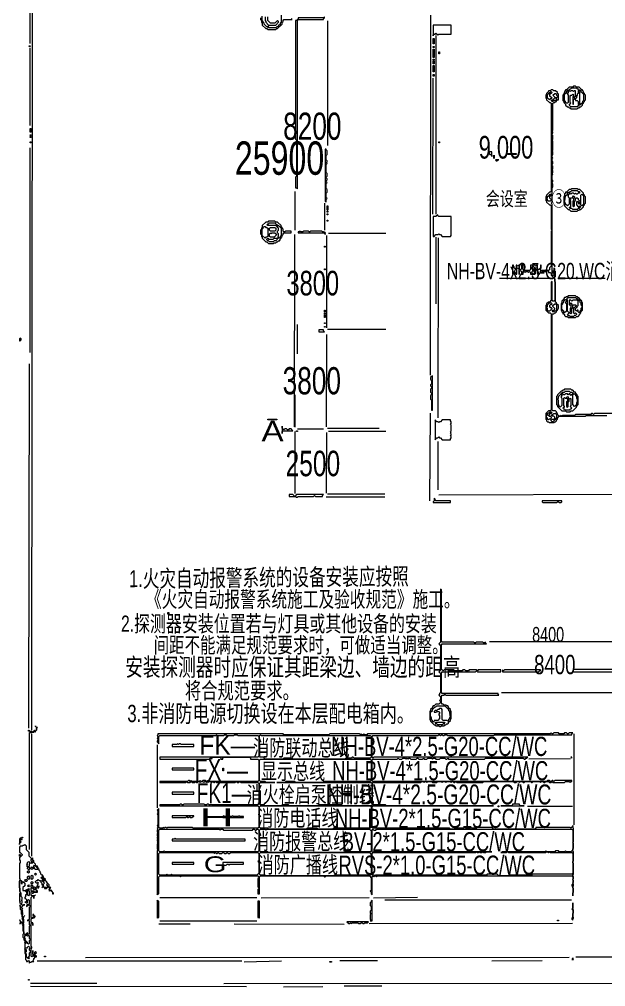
# Model space of a CAD drawing. Extents: x 12 to 2459, y 13 to 1740.
# Drawn here: x 12 to 664, y 19 to 1094 of the extents above; entities that cross this region are included whole.
import ezdxf

# ---------------------------------------------------------------- set-up
doc = ezdxf.new("R2010")
doc.units = 0
for name, color, linetype, lineweight in [('OCR_TEXT', 6, 'Continuous', 0), ('TRACE_CURVE', 6, 'Continuous', 0), ('TRACE_STRAIGHT', 5, 'Continuous', 0), ('TRACE_TEXT_SYMBOL', 6, 'Continuous', 0)]:
    doc.layers.add(name, color=color, linetype=linetype, lineweight=lineweight)
doc.styles.add('wqy-unicode', font='wqy-unicode.lff')

msp = doc.modelspace()

# ---------------------------------------------------------------- linework, layer by layer
at = {"layer": 'TRACE_CURVE', "color": 6}
for points in [[(351, 1097), (350, 1096), (322, 1096), (322, 1095), (320, 1093), (319, 1093), (319, 961), (320, 960), (320, 920), (319, 919), (319, 907), (320, 907), (321, 906), (321, 1093), (322, 1094), (350, 1094), (350, 1095), (351, 1096)], [(599, 1011), (600, 1012), (601, 1011), (601, 1009), (602, 1009), (604, 1007), (603, 1006), (602, 1006), (601, 1005), (599, 1007)], [(600, 1012), (601, 1013), (602, 1013), (603, 1012), (602, 1011), (601, 1011)], [(602, 1013), (603, 1014), (604, 1013), (603, 1012)], [(607, 1012), (608, 1012), (609, 1011), (609, 1010), (610, 1009), (610, 1008), (609, 1007), (608, 1007), (605, 1010)], [(603, 1004), (604, 1005), (605, 1005), (606, 1004), (605, 1003), (604, 1003)], [(607, 1007), (608, 1007), (609, 1006), (609, 1005), (608, 1004), (606, 1004), (605, 1005)], [(599, 897), (600, 898), (601, 897), (601, 896), (603, 894), (603, 893), (602, 892), (600, 892), (599, 893), (599, 894), (598, 895), (599, 896)], [(600, 898), (601, 899), (602, 898), (601, 897)], [(601, 899), (602, 900), (603, 900), (604, 899), (603, 898), (602, 898)], [(582, 819), (583, 820), (585, 818), (583, 816), (582, 817)], [(582, 814), (583, 815), (585, 813), (583, 811), (582, 812)], [(604, 812), (605, 813), (606, 812), (606, 810), (605, 809), (604, 810)], [(601, 779), (603, 779), (604, 778), (603, 777), (602, 777), (601, 776), (601, 775), (602, 774), (603, 774), (604, 773), (601, 770), (600, 770), (599, 771), (599, 773), (598, 774), (599, 775), (599, 777)], [(607, 778), (608, 778), (609, 777), (609, 771), (608, 770), (607, 770), (606, 771), (607, 772), (607, 773), (605, 775), (605, 776)], [(604, 770), (605, 771), (606, 771), (607, 770), (606, 769), (605, 769)], [(599, 656), (600, 657), (601, 657), (602, 656), (600, 654), (599, 655)], [(601, 657), (602, 658), (603, 658), (604, 657), (603, 656), (602, 656)], [(605, 655), (606, 656), (608, 656), (609, 655), (609, 651), (608, 650), (607, 651), (607, 652), (606, 653), (604, 653), (603, 654), (604, 655)], [(598, 654), (599, 655), (601, 653), (602, 653), (603, 652), (603, 651), (602, 650), (601, 650), (600, 649), (599, 650), (599, 651), (598, 652)], [(603, 649), (604, 650), (606, 650), (607, 649), (605, 647), (604, 647), (603, 648)], [(606, 650), (607, 651), (608, 650), (607, 649)], [(475, 330), (476, 331), (485, 331), (489, 327), (489, 326), (490, 325), (490, 323), (491, 322), (490, 321), (491, 320), (491, 319), (490, 318), (490, 317), (489, 316), (489, 315), (488, 314), (487, 315), (483, 315), (482, 316), (482, 327), (481, 328), (479, 328), (478, 327), (477, 327), (476, 326), (474, 326), (473, 325), (473, 324), (475, 324), (476, 325), (478, 325), (479, 324), (479, 323), (478, 322), (478, 321), (479, 320), (479, 317), (477, 315), (473, 315), (473, 314), (472, 313), (471, 314), (471, 315), (470, 316), (470, 318), (469, 319), (469, 324), (471, 326), (471, 327), (474, 330)], [(474, 312), (475, 313), (484, 313), (485, 312), (484, 311), (483, 311), (482, 310), (477, 310), (476, 311), (475, 311)], [(279, 298), (280, 299), (281, 298), (402, 298), (403, 297), (403, 274), (402, 273), (384, 273), (383, 274), (382, 274), (381, 273), (375, 273), (374, 272), (316, 272), (315, 273), (306, 273), (305, 272), (285, 272), (284, 273), (284, 274), (280, 274), (279, 275)], [(279, 219), (280, 220), (402, 220), (403, 219), (403, 196), (402, 195), (361, 195), (360, 194), (344, 194), (343, 195), (332, 195), (331, 194), (289, 194), (288, 195), (280, 195), (279, 196)], [(167, 193), (168, 194), (234, 194), (235, 193), (236, 194), (238, 194), (239, 193), (271, 193), (272, 194), (273, 194), (274, 193), (275, 193), (276, 194), (277, 194), (278, 193), (278, 170), (277, 169), (174, 169), (173, 170), (172, 169), (168, 169), (167, 170)], [(279, 193), (280, 194), (285, 194), (286, 193), (287, 194), (401, 194), (403, 192), (403, 170), (402, 169), (374, 169), (373, 168), (316, 168), (315, 169), (305, 169), (304, 168), (289, 168), (288, 169), (280, 169), (279, 170)], [(167, 167), (168, 168), (228, 168), (229, 167), (230, 168), (231, 167), (232, 167), (233, 168), (234, 167), (237, 167), (238, 168), (239, 168), (240, 167), (242, 167), (243, 168), (244, 167), (246, 167), (247, 168), (277, 168), (278, 167), (278, 159), (277, 158), (278, 157), (278, 145), (276, 143), (182, 143), (181, 144), (180, 143), (177, 143), (176, 144), (175, 143), (168, 143), (167, 144)], [(279, 167), (280, 168), (401, 168), (403, 166), (403, 153), (402, 152), (403, 151), (403, 144), (402, 143), (362, 143), (361, 142), (286, 142), (285, 143), (280, 143), (279, 144)], [(21, 157), (22, 158), (24, 156), (23, 155), (23, 153), (22, 152), (21, 152), (20, 153), (21, 154), (20, 155), (21, 156)], [(21, 151), (22, 152), (24, 150), (23, 149), (22, 149), (21, 150)], [(25, 160), (26, 161), (27, 160), (27, 159), (26, 158), (25, 159)], [(25, 157), (26, 158), (27, 157), (26, 156)], [(25, 151), (26, 152), (27, 151), (27, 150), (26, 149), (25, 150)], [(28, 153), (29, 154), (33, 150), (32, 149), (30, 149), (29, 150), (29, 151), (28, 152)], [(21, 147), (22, 148), (23, 147), (23, 146), (22, 145), (21, 146)], [(21, 141), (22, 142), (23, 141), (23, 139), (22, 138), (21, 139)], [(25, 142), (26, 143), (27, 142), (27, 139), (26, 138), (25, 139)], [(29, 144), (30, 145), (31, 144), (30, 143)], [(36, 140), (37, 141), (38, 140), (37, 139)], [(37, 139), (38, 140), (39, 139), (38, 138)], [(18, 137), (19, 138), (20, 138), (21, 137), (20, 136), (19, 136)], [(21, 131), (22, 132), (23, 131), (22, 130)], [(25, 135), (26, 136), (27, 135), (27, 134), (26, 133), (25, 134)], [(25, 131), (26, 132), (27, 131), (27, 130), (26, 129), (25, 130)], [(28, 129), (29, 130), (30, 129), (30, 128), (29, 127), (28, 128)], [(37, 137), (38, 138), (39, 137), (38, 136)], [(38, 138), (39, 139), (40, 138), (39, 137)], [(39, 136), (40, 137), (41, 137), (42, 136), (42, 135), (43, 134), (43, 133), (42, 132), (44, 130), (43, 129), (40, 129), (39, 130), (39, 131), (38, 132), (40, 134), (39, 135)], [(19, 126), (20, 127), (21, 126), (20, 125)], [(21, 127), (22, 128), (23, 127), (22, 126)], [(21, 125), (22, 126), (23, 125), (23, 121), (22, 120), (21, 121)], [(25, 128), (26, 129), (28, 127), (30, 127), (31, 126), (31, 125), (30, 124), (29, 124), (28, 125), (26, 125), (25, 126)], [(18, 75), (19, 76), (20, 76), (21, 75), (22, 76), (23, 75), (23, 73), (24, 72), (24, 71), (23, 70), (23, 67), (22, 66), (21, 67), (21, 68), (18, 71), (19, 72), (18, 73)], [(19, 77), (20, 78), (21, 77), (20, 76)], [(18, 68), (19, 69), (20, 68), (19, 67)], [(21, 63), (22, 64), (24, 62), (23, 61), (23, 60), (24, 59), (24, 57), (23, 56), (23, 53), (21, 51), (20, 52), (20, 55), (19, 56), (19, 57), (20, 58), (20, 60), (19, 60), (18, 61), (19, 62), (21, 62)], [(28, 53), (29, 54), (30, 53), (29, 52)], [(21, 51), (22, 52), (23, 51), (22, 50)]]:
    msp.add_lwpolyline(points, close=True, dxfattribs=at)
for points in [[(603, 1016), (602, 1015), (600, 1015), (600, 1014), (598, 1012), (598, 1011), (597, 1010), (597, 1007), (598, 1006), (598, 1005), (601, 1002), (602, 1002), (603, 1001), (603, 903), (602, 902), (601, 902), (598, 899), (598, 898), (597, 897), (597, 893), (598, 892), (598, 891), (601, 888), (602, 888), (603, 887), (603, 861), (604, 860), (603, 859), (603, 820), (601, 818), (601, 816), (600, 815), (592, 815), (591, 816), (591, 817), (592, 818), (592, 821), (591, 821), (591, 818), (589, 816), (588, 817), (588, 821), (587, 821), (586, 820), (585, 821), (580, 821), (580, 816), (579, 815), (573, 815), (572, 816), (572, 821), (570, 821), (570, 817), (569, 816), (568, 817), (568, 821), (567, 821), (566, 820), (565, 821), (564, 821), (564, 818), (563, 817), (562, 818), (562, 819)], [(604, 815), (604, 889), (603, 890), (604, 891), (604, 907), (605, 908), (605, 911), (604, 912), (604, 913), (605, 914), (605, 915), (604, 916), (604, 921), (605, 922), (604, 923), (605, 924), (605, 926), (604, 927), (605, 928), (605, 931), (604, 932), (604, 933), (605, 934), (605, 936), (604, 937), (604, 939), (605, 940), (604, 941), (604, 943), (605, 944), (605, 947), (604, 948), (605, 949), (605, 959), (604, 960), (605, 961), (605, 965), (604, 966), (604, 967), (605, 968), (605, 969), (604, 970), (605, 971), (605, 1001), (606, 1002), (607, 1002), (608, 1003), (609, 1003), (609, 1004), (610, 1005), (611, 1005), (611, 1011), (610, 1012), (610, 1013), (608, 1015), (606, 1015), (605, 1016), (603, 1016)], [(562, 819), (561, 820), (561, 821), (560, 821), (560, 811), (561, 811), (561, 813), (562, 814), (563, 813), (563, 812), (564, 811), (565, 811), (565, 817), (566, 818), (567, 817), (567, 811), (568, 811), (568, 814), (569, 815), (570, 814), (570, 811), (572, 811), (572, 813), (573, 814), (574, 813), (575, 814), (577, 814), (578, 813), (579, 814), (580, 813), (580, 811), (585, 811), (586, 812), (586, 814), (585, 815), (585, 817), (586, 818), (587, 818), (588, 817), (588, 811), (590, 811), (590, 812), (591, 813), (591, 814), (592, 815), (593, 814), (598, 814), (599, 815), (600, 814), (600, 813), (602, 813), (603, 812), (603, 810), (605, 808), (605, 807), (606, 807), (607, 806), (607, 782), (606, 781), (605, 781), (604, 782), (604, 803), (603, 802), (603, 782)], [(684, 656), (651, 656), (650, 655), (649, 656), (648, 656), (647, 655), (630, 655), (629, 654), (616, 654), (615, 653), (614, 654), (613, 653), (612, 653), (610, 655), (610, 656), (609, 657), (609, 658), (608, 659), (605, 659), (604, 660), (604, 766), (605, 767), (606, 767), (607, 768), (608, 768), (609, 769), (609, 770), (610, 771), (610, 772), (611, 773), (611, 776), (609, 778), (609, 779), (608, 780), (608, 802), (607, 803), (607, 806), (606, 807), (607, 808), (607, 817), (606, 818), (606, 815), (605, 814), (604, 815)], [(603, 782), (601, 780), (600, 780), (598, 778), (598, 777), (597, 776), (597, 771), (600, 768), (602, 768), (603, 767), (603, 660), (602, 659), (600, 659), (597, 656), (597, 650), (598, 649), (598, 648), (599, 647), (600, 647), (601, 646), (606, 646), (607, 647), (608, 647), (609, 648), (609, 649), (610, 650), (610, 651), (612, 653), (641, 653), (642, 654), (665, 654)], [(480, 461), (480, 402), (478, 400), (480, 398), (480, 371), (478, 369), (480, 367), (480, 346), (479, 345), (479, 344), (478, 343), (480, 341), (480, 338), (479, 337), (480, 336), (480, 335), (478, 333), (475, 333), (473, 331), (472, 331), (471, 330), (471, 329), (469, 327), (469, 326), (468, 325), (468, 316), (469, 315), (469, 314), (473, 310), (474, 310), (475, 309), (478, 309), (479, 308), (480, 308), (481, 309), (484, 309), (485, 310), (486, 310), (487, 311), (488, 311), (489, 312), (489, 313), (491, 315), (491, 316), (492, 317), (492, 325), (491, 326), (491, 327), (489, 329), (489, 330), (488, 331), (487, 331), (486, 332), (484, 332), (483, 333), (482, 333), (481, 334), (481, 342), (482, 343), (484, 343), (485, 344), (486, 343), (545, 343), (544, 344)], [(544, 344), (544, 345), (482, 345), (481, 346), (481, 368), (482, 369), (519, 369), (520, 370), (521, 369), (547, 369), (547, 371), (522, 371), (521, 370), (520, 371), (512, 371), (511, 370), (508, 370), (507, 371), (505, 371), (504, 370), (496, 370), (495, 371), (484, 371), (483, 370), (481, 372), (481, 399), (482, 400), (531, 400), (530, 401), (530, 402), (529, 401), (528, 401), (527, 402), (520, 402), (519, 401), (518, 401), (517, 402), (482, 402), (481, 403), (481, 460), (480, 461)], [(603, 301), (602, 300), (399, 300), (398, 299), (396, 299), (395, 300), (394, 299), (393, 299), (392, 300), (391, 299), (390, 300), (357, 300), (356, 299), (306, 299), (305, 300), (166, 300), (166, 299), (165, 298), (166, 297), (166, 296), (165, 295), (166, 294), (166, 293), (165, 292), (165, 291), (167, 289), (167, 297), (168, 298), (230, 298), (231, 299), (232, 298), (239, 298), (240, 299), (242, 299), (243, 298), (250, 298), (251, 299), (254, 299), (255, 298), (277, 298), (278, 297), (278, 275), (277, 274), (168, 274), (168, 272), (223, 272), (224, 273), (225, 273), (226, 272), (226, 273), (227, 274), (235, 274), (236, 273), (236, 272), (238, 272), (238, 273), (239, 274), (268, 274), (269, 273), (269, 272), (277, 272), (278, 271), (278, 248), (277, 247)], [(488, 273), (489, 272), (529, 272), (530, 273), (572, 273), (573, 272), (574, 272), (575, 273), (576, 273), (577, 274), (406, 274), (405, 273), (404, 274), (404, 297), (405, 298), (477, 298), (478, 299), (479, 299), (480, 298), (481, 299), (482, 299), (483, 298), (484, 298), (485, 299), (487, 299), (488, 298), (539, 298), (540, 299), (626, 299), (626, 300), (627, 301), (623, 301), (622, 300), (621, 300), (620, 301), (618, 301), (617, 300), (612, 300), (611, 301), (606, 301), (605, 300), (604, 300), (603, 301)], [(628, 178), (627, 179), (628, 180), (628, 195), (627, 196), (627, 198), (627, 197), (625, 195), (624, 196), (586, 196), (586, 195), (585, 194), (539, 194), (538, 195), (538, 196), (521, 196), (520, 195), (515, 195), (514, 196), (513, 195), (508, 195), (507, 196), (506, 195), (496, 195), (495, 194), (491, 194), (490, 195), (405, 195), (404, 196), (404, 219), (405, 220), (539, 220), (420, 220), (419, 221), (405, 221), (404, 222), (404, 229), (404, 221), (403, 220), (371, 220), (370, 221), (345, 221), (344, 220), (312, 220), (311, 221), (304, 221), (303, 220), (285, 220), (284, 221), (280, 221), (279, 222), (279, 245), (280, 246), (296, 246), (286, 246), (285, 247), (280, 247), (279, 248), (279, 271), (280, 272), (402, 272), (403, 271), (403, 248), (402, 247)], [(600, 247), (601, 246), (603, 246), (604, 247), (605, 246), (618, 246), (619, 247), (623, 247), (624, 246), (625, 247), (626, 247), (626, 248), (607, 248), (606, 247), (605, 248), (604, 248), (603, 247), (602, 247), (601, 248), (599, 248), (598, 247), (556, 247), (555, 248), (554, 247), (540, 247), (539, 248), (536, 248), (535, 247), (405, 247), (404, 248), (404, 271), (405, 272), (432, 272), (433, 273), (434, 272), (437, 272), (438, 273), (441, 273), (442, 272), (443, 273), (444, 272), (445, 273), (446, 273), (447, 272), (453, 272), (454, 273), (455, 273), (456, 272), (460, 272), (461, 273), (462, 272), (465, 272), (466, 273), (470, 273), (471, 272), (472, 273), (474, 273), (475, 272), (479, 272), (480, 273), (485, 273), (486, 272), (487, 272), (488, 273)], [(277, 247), (222, 247), (221, 248), (220, 247), (219, 248), (216, 248), (215, 247), (214, 247), (213, 248), (212, 247), (204, 247), (203, 248), (202, 247), (201, 248), (200, 248), (199, 247), (168, 247), (168, 246), (197, 246), (198, 247), (199, 246), (202, 246), (203, 247), (204, 246), (207, 246), (208, 247), (209, 246), (210, 246), (211, 247), (212, 247), (213, 246), (214, 247), (216, 247), (217, 246), (218, 247), (219, 247), (220, 246), (221, 247), (222, 246), (223, 247), (224, 247), (225, 246), (226, 246), (227, 247), (228, 246), (229, 246), (230, 247), (231, 246), (252, 246), (253, 247), (254, 246), (256, 246), (257, 247), (258, 246), (277, 246), (278, 245), (278, 222), (277, 221), (226, 221), (225, 222), (224, 221), (223, 221), (222, 222), (221, 222)], [(402, 247), (350, 247), (349, 246), (319, 246), (318, 247), (308, 247), (307, 246), (298, 246), (403, 246), (404, 245), (404, 231), (404, 245), (405, 246), (458, 246), (459, 247), (461, 247), (462, 246), (463, 247), (464, 247), (465, 246), (466, 247), (470, 247), (471, 246), (476, 246), (477, 247), (481, 247), (482, 246), (483, 247), (485, 247), (486, 246), (487, 247), (491, 247), (492, 246), (493, 247), (494, 247), (495, 246), (496, 246), (497, 247), (498, 246), (527, 246), (528, 247), (561, 247), (562, 246), (564, 246), (565, 247), (567, 247), (568, 246), (569, 247), (571, 247), (572, 246), (573, 246), (574, 247), (580, 247), (581, 246), (582, 246), (583, 247), (590, 247), (591, 246), (592, 247), (594, 247), (595, 246), (596, 246), (597, 247), (600, 247)], [(221, 222), (220, 221), (218, 221), (217, 222), (195, 222), (194, 221), (193, 221), (192, 222), (191, 222), (190, 221), (168, 221), (168, 220), (277, 220), (278, 219), (278, 196), (277, 195), (205, 195), (204, 196), (177, 196), (176, 195), (175, 196), (174, 196), (173, 195), (172, 196), (171, 195), (168, 195), (167, 196), (167, 217), (165, 215), (166, 214), (166, 212), (165, 211), (166, 210), (166, 199), (165, 198), (166, 197), (166, 196), (165, 195), (166, 194), (165, 193), (165, 191), (166, 190), (165, 189), (165, 187), (166, 186), (165, 185), (165, 184), (166, 183), (165, 182), (165, 181), (166, 180), (165, 179), (166, 178), (165, 177), (165, 172), (166, 171), (165, 170), (165, 121), (166, 122), (167, 122), (167, 141), (168, 142), (190, 142), (191, 141)], [(404, 193), (405, 194), (406, 193), (408, 193), (409, 194), (626, 194), (627, 193), (627, 171), (625, 169), (620, 169), (619, 170), (618, 169), (612, 169), (611, 170), (608, 170), (607, 169), (598, 169), (597, 170), (596, 169), (549, 169), (548, 168), (547, 168), (553, 168), (554, 169), (555, 169), (556, 168), (597, 168), (598, 169), (599, 169), (600, 168), (601, 169), (602, 168), (626, 168), (627, 167), (627, 145), (626, 144), (582, 144), (581, 143), (557, 143), (556, 142), (545, 142), (543, 144), (532, 144), (531, 143), (525, 143), (524, 144), (523, 143), (408, 143), (407, 142), (406, 143), (405, 143), (404, 144), (404, 167), (405, 168), (519, 168), (520, 169), (521, 168), (522, 168), (523, 169), (524, 168), (526, 168), (527, 169), (528, 168), (530, 168)], [(530, 168), (531, 169), (537, 169), (406, 169), (405, 168), (404, 169), (404, 193)], [(18, 177), (17, 176), (16, 176), (15, 175), (13, 175), (12, 174), (12, 168), (13, 168), (15, 166), (15, 165), (13, 163), (12, 163), (12, 160), (13, 159), (13, 157), (12, 156), (12, 139), (13, 138), (12, 137), (12, 125), (13, 124), (13, 123), (12, 122), (12, 114), (13, 113), (12, 112), (13, 112), (14, 111), (14, 110), (13, 109), (12, 109), (13, 108), (13, 105), (14, 104), (14, 100), (15, 99), (15, 94), (16, 93), (16, 91), (15, 90), (13, 92), (13, 93), (12, 93), (13, 92), (13, 91), (14, 90), (13, 89), (12, 89), (13, 89), (14, 90), (15, 90), (16, 89), (15, 88), (16, 87), (16, 81), (17, 80), (17, 78), (16, 77), (16, 74), (17, 73), (17, 71), (18, 70), (18, 56), (19, 55)], [(47, 129), (46, 129), (45, 130), (45, 132), (42, 135), (42, 136), (41, 137), (41, 138), (39, 140), (39, 141), (38, 142), (38, 143), (37, 143), (36, 144), (36, 145), (35, 146), (35, 147), (34, 148), (34, 149), (33, 150), (33, 151), (32, 152), (32, 153), (31, 153), (30, 154), (30, 155), (28, 157), (28, 159), (27, 160), (27, 162), (26, 161), (23, 164), (23, 168), (20, 171), (20, 175), (18, 177)], [(191, 141), (192, 142), (277, 142), (278, 141), (278, 140), (277, 139), (277, 130), (278, 129), (278, 128), (277, 127), (277, 122), (279, 122), (279, 141), (280, 142), (350, 142), (351, 141), (352, 141), (353, 142), (401, 142), (403, 140), (403, 126), (402, 125), (403, 124), (403, 122), (404, 121), (404, 141), (405, 142), (406, 141), (407, 142), (408, 142), (409, 141), (410, 142), (626, 142), (627, 141), (627, 133), (626, 132), (626, 131), (627, 130), (627, 120), (627, 123), (628, 124), (628, 128), (627, 129), (627, 130), (628, 131), (628, 133), (627, 134), (628, 135), (628, 137), (627, 138), (628, 139), (628, 141), (627, 142), (627, 143), (628, 144), (628, 156), (627, 157), (627, 158), (628, 159), (628, 169), (627, 170), (627, 172), (628, 173), (628, 178)], [(12, 136), (13, 137), (14, 137), (15, 136), (14, 135), (14, 134), (15, 133), (15, 135), (16, 136), (18, 134), (18, 131), (16, 129), (16, 126), (18, 126), (20, 124), (20, 123), (21, 122), (20, 121), (19, 121), (19, 119), (18, 118), (18, 117), (19, 117), (20, 116), (20, 114), (19, 113), (18, 113), (19, 113), (20, 112), (21, 112), (21, 115), (22, 116), (23, 115), (23, 111), (22, 110), (21, 110), (20, 109), (20, 108), (22, 110), (23, 110), (24, 109), (24, 108), (23, 107), (23, 94), (22, 93), (21, 93), (21, 92), (22, 93), (23, 92), (23, 88), (24, 87), (23, 86), (23, 78), (22, 77), (21, 78), (21, 79), (19, 77), (18, 77), (17, 78), (17, 88), (16, 89), (17, 90), (17, 94), (16, 94)], [(16, 94), (15, 95), (16, 96), (17, 96), (17, 97), (18, 98), (16, 96), (15, 97), (15, 98), (16, 99), (16, 101), (15, 102), (16, 103), (15, 104), (15, 105), (16, 106), (15, 106), (14, 107), (17, 110), (18, 110), (17, 110), (16, 109), (14, 111), (15, 112), (15, 114), (14, 115), (15, 116), (15, 118), (14, 119), (14, 123), (13, 124), (13, 128), (12, 129), (12, 136)], [(28, 119), (30, 121), (29, 120), (26, 120), (25, 121), (25, 124), (26, 125), (27, 124), (27, 122), (27, 123), (28, 124), (32, 124), (32, 125), (30, 127), (31, 128), (30, 129), (31, 130), (32, 130), (33, 129), (33, 128), (33, 129), (34, 130), (34, 131), (33, 130), (32, 131), (32, 132), (33, 133), (33, 135), (32, 134), (31, 134), (30, 135), (30, 136), (31, 137), (32, 137), (33, 138), (34, 137), (35, 137), (36, 136), (36, 135), (37, 134), (37, 132), (38, 132), (39, 131), (37, 129), (38, 130), (39, 130), (40, 129), (40, 128), (42, 128), (44, 130), (46, 128), (45, 127), (45, 125), (46, 126), (47, 126), (49, 124), (49, 122), (50, 122), (50, 123), (48, 125), (48, 126), (46, 126), (45, 127), (47, 129)], [(19, 55), (19, 49), (20, 48), (20, 47), (21, 47), (22, 48), (23, 47), (23, 45), (24, 46), (25, 46), (26, 47), (28, 47), (27, 48), (28, 49), (28, 50), (30, 52), (31, 52), (31, 53), (29, 55), (31, 57), (30, 58), (29, 57), (29, 55), (28, 54), (27, 55), (27, 59), (27, 53), (26, 52), (25, 53), (25, 61), (26, 62), (26, 63), (25, 64), (25, 89), (26, 90), (27, 89), (27, 87), (27, 90), (26, 90), (25, 91), (25, 94), (26, 95), (27, 95), (28, 96), (29, 95), (28, 96), (29, 97), (30, 97), (29, 97), (28, 98), (28, 99), (27, 99), (27, 98), (28, 98), (29, 97), (28, 96), (27, 96), (26, 95), (25, 96), (25, 118), (27, 120), (28, 119), (28, 117), (28, 119)]]:
    msp.add_lwpolyline(points, dxfattribs=at)
at = {"layer": 'TRACE_STRAIGHT', "color": 5}
for p, q in [((26, 303.9), (26.9, 1333.9)), ((23.9, 1067.6), (24.1, 1331.4)), ((468.9, 698.9), (469.4, 1098.9)), ((354.5, 1092.6), (354.5, 953.9)), ((475.1, 877.6), (475.2, 1076.4)), ((24, 976.4), (24, 1062.6)), ((471.6, 877.6), (471.9, 1028.9)), ((475, 991), (475, 960)), ((475, 958), (475, 926)), ((23.9, 723.9), (24, 951.4)), ((318, 903), (318, 860)), ((351, 890), (351, 860)), ((317.8, 641.4), (318.3, 855.1)), ((353.6, 751.4), (353.6, 853.9)), ((355.6, 856.5), (419.4, 856.5)), ((475, 852), (475, 778)), ((477.5, 651.4), (477.7, 851.4)), ((610.6, 806.5), (663.1, 806.6)), ((545.6, 806.4), (600.6, 806.5)), ((321.1, 722.6), (321.2, 755.1)), ((353.5, 641.4), (353.6, 743.9)), ((354.4, 749.7), (419.4, 749.8)), ((22.7, 306.4), (23.3, 711.4)), ((318, 677), (318, 641)), ((468, 558.9), (469.1, 656.4)), ((318, 636), (318, 567)), ((321, 639), (350, 639)), ((353.5, 567.6), (353.6, 635.1)), ((354.4, 639.7), (411.9, 639.7)), ((355.6, 636.5), (419.4, 636.4)), ((477.5, 571.4), (477.5, 625.1)), ((353.1, 563.4), (418.1, 563.5)), ((354.4, 566.8), (418.1, 566.8)), ((478.1, 565.8), (719.4, 566.4)), ((534.4, 402.7), (721.9, 402.8)), ((628, 369), (676, 369)), ((628.1, 371.8), (721.9, 371.8)), ((548, 346), (722, 346)), ((22.8, 301.4), (22.9, 171.4)), ((25.8, 163.9), (25.9, 300.1)), ((628.6, 198.9), (628.6, 300.1)), ((165, 287.6), (165.1, 217.6)), ((578.1, 272.2), (624.4, 272.4)), ((576.9, 219.5), (626.9, 219.5)), ((405.6, 117.6), (454.4, 118.6)), ((168, 118), (276, 118)), ((280.6, 117.8), (400.6, 117.9)), ((418.1, 115.3), (625.6, 115.6)), ((166.9, 88.7), (201.9, 88.7)), ((168, 92), (276, 92)), ((250.6, 88.8), (373.1, 88.3)), ((400.6, 89), (626.9, 89.5)), ((31.9, 47.6), (259.4, 47.6)), ((85.6, 51.5), (623.1, 51.8)), ((261.8, 46.5), (303.2, 47.6)), ((368, 48), (410, 48)), ((536.9, 47.7), (593.1, 47.9)), ((630.6, 52.1), (1248.1, 53)), ((24.4, 22.8), (98.1, 22.9)), ((239.4, 22.6), (1018.1, 23.1)), ((24.4, 19.5), (264.4, 19.3)), ((305.6, 18.9), (349.4, 19)), ((373, 20), (415, 20))]:
    msp.add_line(p, q, dxfattribs=at)
at = {"layer": 'TRACE_TEXT_SYMBOL', "color": 6}
for points in [[(285, 1097), (285, 1093), (286, 1092), (286, 1091), (289, 1088), (289, 1087), (288, 1086), (287, 1086), (284, 1089), (284, 1090), (283, 1091), (283, 1092), (282, 1093), (282, 1098)], [(303, 1099), (303, 1091), (302, 1090), (302, 1089), (301, 1088), (300, 1088), (300, 1087), (299, 1086), (298, 1086), (297, 1085), (289, 1085), (288, 1086), (290, 1088), (297, 1088), (300, 1091), (300, 1092), (299, 1093), (296, 1090), (291, 1090), (288, 1093), (288, 1097)], [(280, 1096), (280, 1094), (281, 1093), (281, 1091), (282, 1090), (282, 1088), (286, 1084), (287, 1084), (288, 1083), (297, 1083), (298, 1084), (299, 1084), (304, 1089), (304, 1091), (305, 1092), (305, 1093), (306, 1094), (315, 1094), (314, 1095)]]:
    msp.add_lwpolyline(points, dxfattribs=at)
for points in [[(472, 1088), (472, 1076), (472, 1077), (473, 1078), (474, 1078), (475, 1079), (477, 1077), (478, 1078), (492, 1078), (492, 1088)], [(23, 1065), (24, 1065), (24, 1064), (23, 1064)], [(472, 1073), (473, 1073), (473, 1067), (472, 1067)], [(472, 1064), (473, 1064), (473, 1063), (472, 1063)], [(472, 1061), (473, 1061), (473, 1052), (472, 1052)], [(478, 1058), (479, 1058), (479, 1056), (478, 1056)], [(472, 1050), (473, 1050), (473, 1049), (472, 1049)], [(472, 1048), (473, 1048), (473, 1045), (472, 1045)], [(472, 1043), (473, 1043), (473, 1036), (472, 1036)], [(472, 1033), (473, 1033), (473, 1031), (472, 1031)], [(628, 1020), (627, 1019), (623, 1019), (620, 1016), (619, 1016), (619, 1015), (618, 1014), (618, 1013), (617, 1012), (617, 1011), (616, 1010), (616, 1004), (617, 1003), (617, 1002), (619, 1000), (619, 999), (621, 997), (622, 997), (623, 996), (624, 996), (625, 995), (632, 995), (633, 996), (634, 996), (635, 997), (636, 997), (638, 999), (638, 1000), (639, 1001), (639, 1002), (640, 1003), (640, 1004), (641, 1005), (641, 1010), (640, 1011), (640, 1012), (639, 1013), (639, 1014), (638, 1015), (638, 1016), (637, 1016), (634, 1019), (631, 1019), (630, 1020)], [(620, 1013), (621, 1012), (621, 1011), (622, 1010), (622, 1002), (621, 1001), (620, 1001), (619, 1002), (619, 1003), (618, 1004), (618, 1011)], [(620, 1014), (621, 1015), (622, 1014), (622, 1013), (621, 1012), (620, 1013)], [(621, 1015), (622, 1016), (623, 1015), (622, 1014)], [(625, 1017), (626, 1018), (631, 1018), (632, 1017), (633, 1017), (634, 1016), (633, 1015), (633, 1012), (632, 1011), (632, 1010), (631, 1009), (630, 1010), (630, 1015), (629, 1015), (628, 1014), (627, 1015), (625, 1015), (624, 1014), (623, 1015), (623, 1016), (624, 1017)], [(626, 1010), (627, 1011), (628, 1010), (628, 1009), (627, 1008), (627, 1000), (628, 1000), (628, 1005), (629, 1006), (630, 1005), (630, 1004), (632, 1004), (633, 1003), (633, 1000), (634, 999), (632, 997), (625, 997), (623, 999), (625, 1001), (624, 1002), (624, 1009), (625, 1010)], [(634, 1015), (635, 1016), (636, 1015), (636, 1014), (635, 1013), (634, 1014)], [(635, 1013), (636, 1014), (639, 1011), (639, 1004), (638, 1003), (638, 1002), (636, 1000), (635, 1001)], [(629, 1008), (630, 1009), (631, 1008), (631, 1007), (630, 1006), (629, 1007)], [(634, 1000), (635, 1001), (636, 1000), (635, 999)], [(24, 973), (25, 973), (25, 969), (24, 969)], [(24, 966), (25, 966), (25, 965), (24, 965)], [(24, 964), (25, 964), (25, 963), (24, 963)], [(24, 958), (25, 958), (25, 957), (24, 957)], [(478, 958), (479, 958), (479, 957), (478, 957)], [(352, 950), (352, 892), (353, 891), (353, 894), (354, 895), (353, 896), (353, 901), (354, 902), (354, 905), (353, 906), (353, 912), (354, 913), (353, 914), (353, 915), (354, 916), (354, 917), (353, 918), (353, 919), (354, 920), (354, 923), (353, 924), (353, 933), (354, 934), (353, 935), (354, 936), (354, 937), (353, 938), (353, 943), (354, 944), (354, 948), (353, 949), (353, 950)], [(534, 947), (534, 945), (535, 944), (536, 944), (537, 943), (537, 942), (537, 947)], [(541, 938), (542, 937), (543, 937), (544, 938), (545, 938)], [(555, 945), (564, 945), (564, 944), (555, 944)], [(626, 906), (625, 905), (623, 905), (620, 902), (619, 902), (619, 901), (618, 900), (618, 898), (617, 897), (617, 890), (618, 889), (618, 887), (622, 883), (623, 883), (625, 881), (632, 881), (633, 882), (634, 882), (635, 883), (636, 883), (639, 886), (639, 887), (640, 888), (640, 889), (641, 890), (641, 897), (640, 898), (640, 899), (639, 900), (639, 901), (635, 905), (633, 905), (632, 906)], [(625, 903), (626, 904), (632, 904), (633, 903), (634, 903), (635, 902), (634, 901), (633, 901), (632, 900), (631, 900), (630, 901), (629, 900), (628, 901), (626, 901), (625, 900), (623, 902), (624, 903)], [(621, 900), (622, 899), (622, 897), (623, 896), (623, 889), (621, 887), (619, 889), (619, 890), (618, 891), (618, 896), (619, 897), (619, 898)], [(621, 901), (622, 902), (623, 901), (623, 900), (622, 899), (621, 900)], [(624, 895), (625, 896), (627, 896), (628, 895), (628, 893), (627, 892), (627, 887), (628, 886), (629, 887), (629, 892), (630, 893), (630, 895), (631, 896), (632, 896), (633, 895), (633, 894), (634, 893), (634, 892), (633, 891), (632, 892), (631, 891), (631, 888), (633, 886), (634, 886), (635, 885), (634, 884), (633, 884), (632, 883), (627, 883), (626, 884), (624, 884), (623, 885), (624, 886), (625, 886), (625, 892), (624, 893), (625, 894)], [(627, 897), (628, 898), (629, 897), (629, 896), (628, 895), (627, 896)], [(636, 899), (637, 900), (639, 898), (639, 889), (637, 887), (636, 888)], [(354, 887), (355, 887), (355, 882), (354, 882)], [(633, 890), (634, 891), (635, 890), (634, 889)], [(634, 886), (635, 887), (636, 886), (635, 885)], [(354, 881), (355, 881), (355, 880), (354, 880)], [(354, 878), (355, 878), (355, 877), (354, 877)], [(477, 877), (475, 875), (472, 875), (472, 853), (473, 853), (475, 855), (477, 855), (478, 856), (479, 855), (480, 855), (482, 853), (491, 853), (492, 854), (492, 875), (478, 875), (477, 876)], [(289, 870), (288, 869), (286, 869), (282, 865), (282, 863), (281, 862), (281, 861), (280, 860), (280, 856), (281, 855), (281, 853), (282, 852), (282, 851), (286, 847), (287, 847), (289, 845), (294, 845), (295, 846), (297, 846), (298, 847), (299, 847), (300, 848), (301, 848), (302, 849), (302, 850), (303, 851), (303, 852), (304, 853), (304, 854), (305, 855), (305, 856), (306, 857), (314, 857), (314, 859), (308, 859), (307, 858), (306, 858), (305, 859), (305, 861), (304, 862), (304, 863), (303, 864), (303, 865), (299, 869), (297, 869), (296, 870)], [(283, 863), (284, 864), (285, 864), (286, 863), (287, 863), (288, 862), (288, 853), (287, 852), (286, 852), (285, 851), (282, 854), (282, 861), (283, 862)], [(289, 867), (290, 868), (296, 868), (298, 866), (297, 865), (288, 865), (287, 866), (288, 867)], [(290, 862), (291, 863), (296, 863), (297, 862), (297, 860), (296, 859), (291, 859), (290, 860)], [(297, 865), (298, 866), (299, 866), (300, 865), (299, 864), (298, 864)], [(299, 864), (300, 865), (303, 862), (303, 854), (302, 853), (302, 852), (301, 851), (300, 851), (299, 852), (300, 853), (300, 856), (299, 857), (299, 859), (300, 860), (300, 862), (299, 863)], [(354, 871), (355, 871), (355, 870), (354, 870)], [(287, 850), (288, 851), (289, 850), (294, 850), (295, 851), (298, 851), (299, 850), (297, 848), (295, 848), (294, 847), (290, 847), (289, 848), (288, 848), (287, 849)], [(290, 856), (291, 857), (292, 856), (293, 857), (296, 857), (298, 855), (295, 852), (291, 852), (290, 853)], [(324, 859), (323, 858), (322, 858), (322, 857), (351, 857), (352, 856), (352, 855), (352, 856), (351, 857), (352, 858), (351, 857), (350, 858), (349, 858), (348, 859), (336, 859), (335, 858), (334, 858), (333, 859), (328, 859), (327, 858), (325, 858)], [(351, 842), (352, 842), (352, 841), (351, 841)], [(351, 817), (352, 817), (352, 816), (351, 816)], [(622, 787), (621, 786), (620, 786), (619, 785), (618, 785), (617, 784), (617, 783), (615, 781), (615, 779), (614, 778), (614, 771), (615, 770), (615, 769), (616, 768), (616, 767), (617, 767), (618, 766), (618, 765), (619, 764), (621, 764), (622, 763), (630, 763), (631, 764), (633, 764), (635, 766), (635, 767), (636, 768), (636, 769), (638, 771), (638, 779), (637, 780), (637, 781), (635, 783), (635, 784), (634, 784), (632, 786), (631, 786), (630, 787)], [(619, 783), (620, 782), (620, 781), (619, 780), (619, 779), (620, 778), (620, 770), (618, 768), (617, 769), (617, 770), (615, 772), (615, 777), (616, 778), (616, 779), (617, 780), (617, 781)], [(622, 785), (630, 785), (631, 784), (632, 784), (633, 783), (632, 782), (627, 782), (626, 781), (625, 782), (623, 782), (623, 777), (624, 777), (625, 776), (625, 774), (624, 773), (624, 769), (623, 768), (621, 770), (621, 782), (620, 783)], [(624, 778), (625, 779), (626, 778), (626, 777), (625, 776), (624, 777)], [(627, 776), (628, 777), (630, 777), (631, 776), (628, 773), (627, 774)], [(633, 781), (634, 782), (635, 781), (635, 780), (636, 779), (636, 777), (637, 776), (637, 774), (636, 773), (636, 771), (635, 770), (635, 769), (634, 768), (633, 769), (633, 771), (632, 771), (631, 770), (630, 771), (630, 773), (631, 774), (632, 774), (632, 775), (633, 776)], [(632, 782), (633, 783), (634, 782), (633, 781)], [(351, 771), (352, 771), (352, 769), (351, 769)], [(351, 768), (352, 768), (352, 767), (351, 767)], [(351, 766), (352, 766), (352, 763), (351, 763)], [(626, 773), (627, 774), (628, 773), (628, 768), (629, 767), (630, 768), (631, 767), (631, 766), (630, 765), (629, 765), (628, 764), (624, 764), (623, 765), (622, 765), (621, 766), (623, 768), (624, 768), (625, 767), (626, 768)], [(351, 757), (352, 757), (352, 756), (351, 756)], [(351, 753), (352, 753), (352, 752), (351, 752)], [(345, 749), (345, 747), (351, 747), (350, 748), (350, 749)], [(13, 740), (12, 739), (12, 737), (13, 737), (14, 738), (14, 739)], [(471, 698), (469, 696), (469, 694), (470, 693), (470, 689), (469, 688), (469, 687), (470, 686), (470, 684), (469, 683), (469, 680), (470, 679), (470, 677), (469, 676), (469, 672), (470, 671), (470, 660), (471, 660)], [(618, 683), (617, 682), (616, 682), (615, 681), (614, 681), (610, 677), (610, 676), (609, 675), (609, 666), (610, 665), (610, 664), (615, 659), (619, 659), (620, 658), (624, 658), (625, 659), (627, 659), (631, 663), (631, 664), (633, 666), (633, 675), (632, 676), (632, 677), (630, 679), (630, 680), (629, 680), (627, 682), (626, 682), (625, 683)], [(614, 678), (615, 677), (615, 676), (614, 675), (614, 674), (615, 673), (615, 665), (613, 663), (612, 664), (612, 665), (611, 666), (611, 671), (610, 672), (611, 673), (611, 675)], [(614, 678), (615, 679), (616, 678), (615, 677)], [(618, 680), (619, 681), (623, 681), (624, 680), (626, 680), (627, 679), (627, 678), (625, 676), (624, 677), (624, 678), (623, 678), (622, 677), (621, 678), (619, 678), (618, 677), (617, 677), (615, 679), (616, 680)], [(627, 677), (628, 678), (629, 678), (630, 677), (630, 676), (631, 675), (631, 673), (632, 672), (632, 669), (631, 668), (631, 666), (629, 664), (627, 666)], [(617, 673), (618, 674), (619, 673), (620, 673), (621, 672), (621, 670), (620, 669), (620, 664), (621, 663), (622, 664), (622, 669), (623, 670), (623, 672), (624, 673), (625, 672), (625, 665), (624, 664), (626, 662), (625, 661), (624, 661), (623, 660), (619, 660), (618, 661), (617, 661), (616, 662), (617, 663), (618, 663), (618, 664), (617, 665)], [(620, 674), (621, 675), (622, 674), (622, 673), (621, 672), (620, 673)], [(288, 650), (298, 650), (298, 649), (288, 649)], [(474, 649), (474, 627), (476, 629), (477, 629), (478, 630), (479, 629), (480, 629), (482, 627), (491, 627), (491, 628), (492, 629), (492, 630), (491, 631), (492, 632), (492, 633), (491, 634), (492, 635), (491, 636), (492, 637), (492, 643), (491, 644), (492, 645), (492, 647), (491, 648), (491, 649), (482, 649), (480, 647), (479, 647), (478, 646), (477, 647), (476, 647)], [(304, 642), (304, 634), (304, 636), (305, 637), (316, 637), (314, 639), (312, 639), (311, 638), (310, 638), (309, 639), (307, 639), (306, 638), (304, 640)], [(320, 637), (321, 637), (321, 636), (320, 636)], [(312, 566), (312, 564), (319, 564), (320, 563), (321, 563), (322, 564), (339, 564), (340, 565), (341, 564), (349, 564), (349, 565), (350, 566), (320, 566), (318, 564), (316, 566)], [(473, 562), (473, 559), (472, 558), (472, 557), (491, 557), (491, 559), (475, 559), (474, 560), (474, 561)], [(593, 559), (593, 558), (594, 557), (609, 557), (610, 558), (611, 558), (612, 557), (614, 557), (615, 558), (615, 559)], [(177, 435), (178, 435), (178, 433), (177, 433)], [(549, 371), (549, 369), (589, 369), (590, 370), (591, 370), (591, 371), (551, 371), (550, 370)], [(22, 304), (23, 304), (23, 303), (22, 303)], [(24, 303), (26, 303), (26, 301), (24, 301)], [(30, 309), (30, 308), (31, 307), (31, 304), (30, 303), (29, 304), (27, 302), (28, 302), (29, 303), (30, 302), (30, 303), (31, 304), (31, 306), (32, 307), (31, 307), (30, 308)], [(188, 289), (187, 288), (182, 288), (182, 286), (206, 286), (206, 288), (192, 288), (191, 289), (190, 289), (189, 288)], [(625, 274), (626, 273), (626, 274)], [(182, 262), (182, 260), (206, 260), (206, 262)], [(238, 262), (239, 262), (239, 259), (238, 259)], [(182, 235), (182, 233), (206, 233), (206, 235)], [(544, 220), (545, 220), (545, 219), (544, 219)], [(560, 222), (560, 221), (559, 220), (547, 220), (573, 220), (569, 220), (568, 221), (568, 222)], [(182, 209), (182, 207), (197, 207), (198, 208), (199, 207), (200, 207), (201, 208), (202, 207), (204, 207), (205, 208), (206, 208), (206, 209)], [(239, 209), (238, 208), (238, 207), (261, 207), (261, 208), (257, 208), (256, 209), (255, 208), (250, 208), (249, 209), (248, 208), (245, 208), (244, 209), (243, 209), (242, 208), (240, 208)], [(15, 185), (14, 184), (13, 184), (12, 183), (12, 177), (12, 178), (14, 180), (13, 181), (13, 182), (14, 183), (15, 182), (14, 183), (14, 184), (15, 185), (16, 184)], [(185, 184), (184, 183), (182, 183), (182, 181), (263, 181), (263, 183), (186, 183)], [(12, 166), (13, 166), (13, 164), (12, 164)], [(182, 157), (182, 155), (206, 155), (206, 157)], [(238, 157), (238, 154), (242, 154), (243, 155), (244, 155), (245, 154), (246, 155), (261, 155), (261, 157)], [(165, 115), (165, 95), (166, 96), (167, 96), (167, 114), (166, 114)], [(277, 114), (277, 96), (278, 96), (279, 95), (279, 114)], [(404, 115), (403, 114), (403, 113), (402, 112), (402, 109), (403, 108), (403, 104), (402, 103), (402, 101), (403, 100), (402, 99), (402, 94), (403, 93), (402, 92), (404, 92)], [(627, 112), (627, 106), (626, 105), (627, 104), (627, 96), (626, 95), (626, 94), (627, 93), (627, 94), (628, 95), (628, 96), (627, 97), (627, 100), (628, 101), (628, 104), (627, 105)], [(376, 91), (378, 89), (379, 89), (380, 90), (381, 89), (382, 90), (388, 90), (389, 89), (391, 89), (392, 90), (393, 90), (394, 89), (395, 89), (396, 90), (399, 90), (400, 91)], [(610, 93), (611, 93), (611, 92), (610, 92)], [(40, 53), (41, 53), (41, 52), (40, 52)], [(357, 47), (359, 47), (359, 46), (357, 46)], [(627, 51), (627, 50), (626, 49), (628, 49), (627, 50)], [(22, 27), (23, 27), (23, 26), (22, 26)]]:
    msp.add_lwpolyline(points, close=True, dxfattribs=at)

# ---------------------------------------------------------------- texts
at = {"layer": 'OCR_TEXT', "color": 6, "style": 'wqy-unicode'}
for s, height, width, p in [('8200', 30.26, 0.72, (305.2, 960.4)), ('25900', 37.09, 0.72, (251.5, 921.5)), ('9.000', 25.19, 0.72, (522.5, 939.5)), ('会设室', 15.82, 0.72, (530.4, 887)), ('③', 16.4, 0.72, (603.5, 886.7)), ('NH-BV-4x2.5-G20.WC消火检自泵线露', 18.19, 0.72, (487.1, 805.4)), ('3800', 27.33, 0.72, (308.8, 787.4)), ('3800', 30.26, 0.72, (304.6, 677.4)), ('A', 23, 1.207391, (281, 625)), ('2500', 28.31, 0.72, (307.9, 586.4)), ('《火灾自动报警系统施工及验收规范》施工。', 17.738, 0.72, (152.8, 440.8)), ('2.探测器安装位置若与灯具或其他设备的安装', 18.031, 0.72, (125, 413.5)), ('间距不能满足规范要求时，可做适当调整。', 17.513, 0.72, (161.2, 390)), ('8400', 16.59, 0.72, (581.9, 402.2)), ('安装探测器时应保证其距梁边、墙边的距高', 19.966, 0.72, (129.7, 364.3)), ('8400', 21.48, 0.72, (584, 366.3)), ('将合规范要求。', 18.43, 0.72, (196, 338.9)), ('3.非消防电源切换设在本层配电箱内。', 19.28, 0.72, (132, 313)), ('FK—', 21.09, 0.962665, (212, 277)), ('消防联动总线', 18.19, 0.72, (271.8, 275.4)), ('NH-BV-4*2.5-G20-CC/WC', 21.274, 0.72, (358.6, 275.4)), ('FX —', 24.11, 0.72, (206.8, 248)), ('显示总线', 18.19, 0.72, (280.4, 249.4)), ('NH-BV-4*1.5-G20-CC/WC', 21.274, 0.72, (359.6, 248.4)), ('FK1—', 22.1, 0.720489, (209, 223)), ('消火栓启泵控制线', 18.11, 0.72, (264.7, 223.4)), ('NH-BV-4*2.5-G20-CC/WC', 22.199, 0.72, (352.6, 221.5)), ('H', 20.1, 1.980952, (212, 197)), ('消防电话线', 18.19, 0.72, (276.3, 197.4)), ('NH-BV-2*1.5-G15-CC/WC', 21.274, 0.72, (362.6, 195.4)), ('消防报警总线', 18.11, 0.72, (271.8, 171.5)), ('BV-2*1.5-G15-CC/WC', 21.274, 0.72, (370.2, 169.4)), ('G', 17.6, 1.366722, (217, 146.2)), ('消防广播线', 18.19, 0.72, (276.8, 145.4)), ('RVS-2*1.0-G15-CC/WC', 21.274, 0.72, (366.6, 143.4))]:
    msp.add_text(s, height=height, dxfattribs=dict(at, width=width)).set_placement(p)
at = {"layer": 'OCR_TEXT', "color": 6, "style": 'wqy-unicode', "width": 0.72}
msp.add_text('1.火灾自动报警系统的设备安装应按照', height=18.815, rotation=0.5232, dxfattribs=at).set_placement((134.1, 463))

doc.saveas('drawing.dxf')
